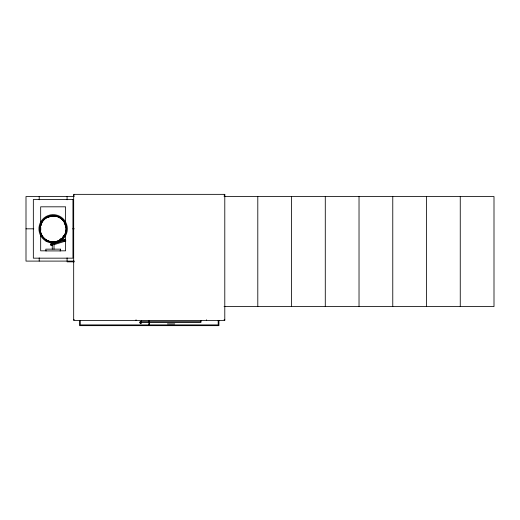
<?xml version="1.0" encoding="UTF-8"?>
<svg xmlns="http://www.w3.org/2000/svg" width="520" height="520" viewBox="0 0 520 520"><rect width="100%" height="100%" fill="white"/><g stroke="black" fill="none" stroke-linecap="round" stroke-linejoin="round"><path stroke-width="0.78" d="M52.689 243.25L50.466 243.945L50.986 245.622L52.475 245.161M60.853 240.702L65.312 239.311L65.832 240.994L53.957 244.699M50.726 244.784L65.572 240.156M54.093 242.931L52.189 242.931M73.677 195.084L74.412 195.084M224.055 195.084L224.79 195.084M74.282 196.547L26 196.547L26 261.099L74.282 261.099M224.055 196.547L494 196.547L494 306.579L224.055 306.579M26 228.826L33.768 228.826M72.683 228.826L74.282 228.826M52.26 241.813L54.022 241.813M52.189 242.028L54.093 242.028M52.189 243.055L54.093 243.055M46.3 250.828L40.671 250.828L40.671 231.966M59.982 250.828L65.611 250.828L65.611 235.008M67.08 261.833L74.282 261.833M73.677 319.781L74.412 319.781M224.055 319.781L224.79 319.781M141.531 321.692L200.947 321.692M167.433 323.889L174.739 323.889M460.259 196.547L460.259 306.579M426.517 196.547L426.517 306.579M392.769 196.547L392.769 306.579M359.028 196.547L359.028 306.579M325.286 196.547L325.286 306.579M291.544 196.547L291.544 306.579M257.797 196.547L257.797 306.579M218.92 320.515L218.92 325.65L79.547 325.65L79.547 320.515M218.186 320.515L218.186 324.916L80.282 324.916L80.282 320.515M206.453 319.781L206.453 320.515M200.947 320.515L200.947 322.426L141.531 322.426A0.878 0.878 0 0 0 140.212 321.659A0.878 0.878 0 0 0 140.212 323.187A0.878 0.878 0 0 0 141.531 322.426L141.531 320.515M149.604 320.515L149.604 324.916M148.87 320.515L148.87 324.916M136.032 319.781L136.032 320.515M67.08 196.547L67.08 199.778M67.08 257.875L67.08 261.099M65.611 222.534L65.611 206.817L40.671 206.817L40.671 225.68M65.611 224.107L65.611 227.253M65.611 230.373L65.611 233.461M54.022 242.547L54.022 249.151M52.26 242.547L52.26 249.151M40.671 227.253L40.671 230.399M39.202 196.547L39.202 199.778M39.202 257.875L39.202 261.099M63.967 239.974A0.878 0.878 0 0 1 65.234 239.694A0.878 0.878 0 0 1 65.403 240.981A0.878 0.878 0 0 1 64.109 241.04M63.602 235.612A12.467 12.467 0 0 1 62.829 236.672M60.989 238.518A12.467 12.467 0 0 1 59.93 239.285M40.742 230.126A12.467 12.467 0 0 1 40.742 227.526M41.093 225.596A12.467 12.467 0 0 1 41.75 223.75M48.068 217.431A12.467 12.467 0 0 1 49.914 216.781M51.188 216.508A12.467 12.467 0 0 1 52.494 216.372M53.144 216.353A12.467 12.467 0 0 1 55.094 216.508M64.252 223.158A12.467 12.467 0 0 1 65 224.972M224.79 194.35L73.677 194.35L73.677 320.515L224.79 320.515L224.79 194.35M72.95 199.485L33.339 199.485L33.339 258.167L72.95 258.167L72.95 199.485M60.476 249.151L45.806 249.151L45.806 250.913L60.476 250.913L60.476 249.151M46.468 240.487A13.351 13.351 0 0 0 66.489 228.93A13.351 13.351 0 0 0 46.468 217.367A13.351 13.351 0 0 0 46.468 240.487M46.611 240.233A13.059 13.059 0 0 0 66.196 228.93A13.059 13.059 0 0 0 46.611 217.62A13.059 13.059 0 0 0 46.611 240.233M46.54 240.364A13.201 13.201 0 0 0 66.346 228.93A13.201 13.201 0 0 0 46.54 217.49A13.201 13.201 0 0 0 46.54 240.364M46.501 240.35A13.286 13.286 0 0 0 66.424 228.846A13.286 13.286 0 0 0 46.501 217.341A13.286 13.286 0 0 0 46.501 240.35M46.683 240.084A12.909 12.909 0 0 0 66.053 228.904A12.909 12.909 0 0 0 46.683 217.724A12.909 12.909 0 0 0 46.683 240.084M46.04 241.15A14.209 14.209 0 0 0 67.353 228.846A14.209 14.209 0 0 0 46.04 216.541A14.209 14.209 0 0 0 46.04 241.15M140.433 323.057A0.734 0.734 0 0 0 141.531 322.426A0.734 0.734 0 0 0 140.433 321.789A0.734 0.734 0 0 0 140.433 323.057"/></g></svg>
